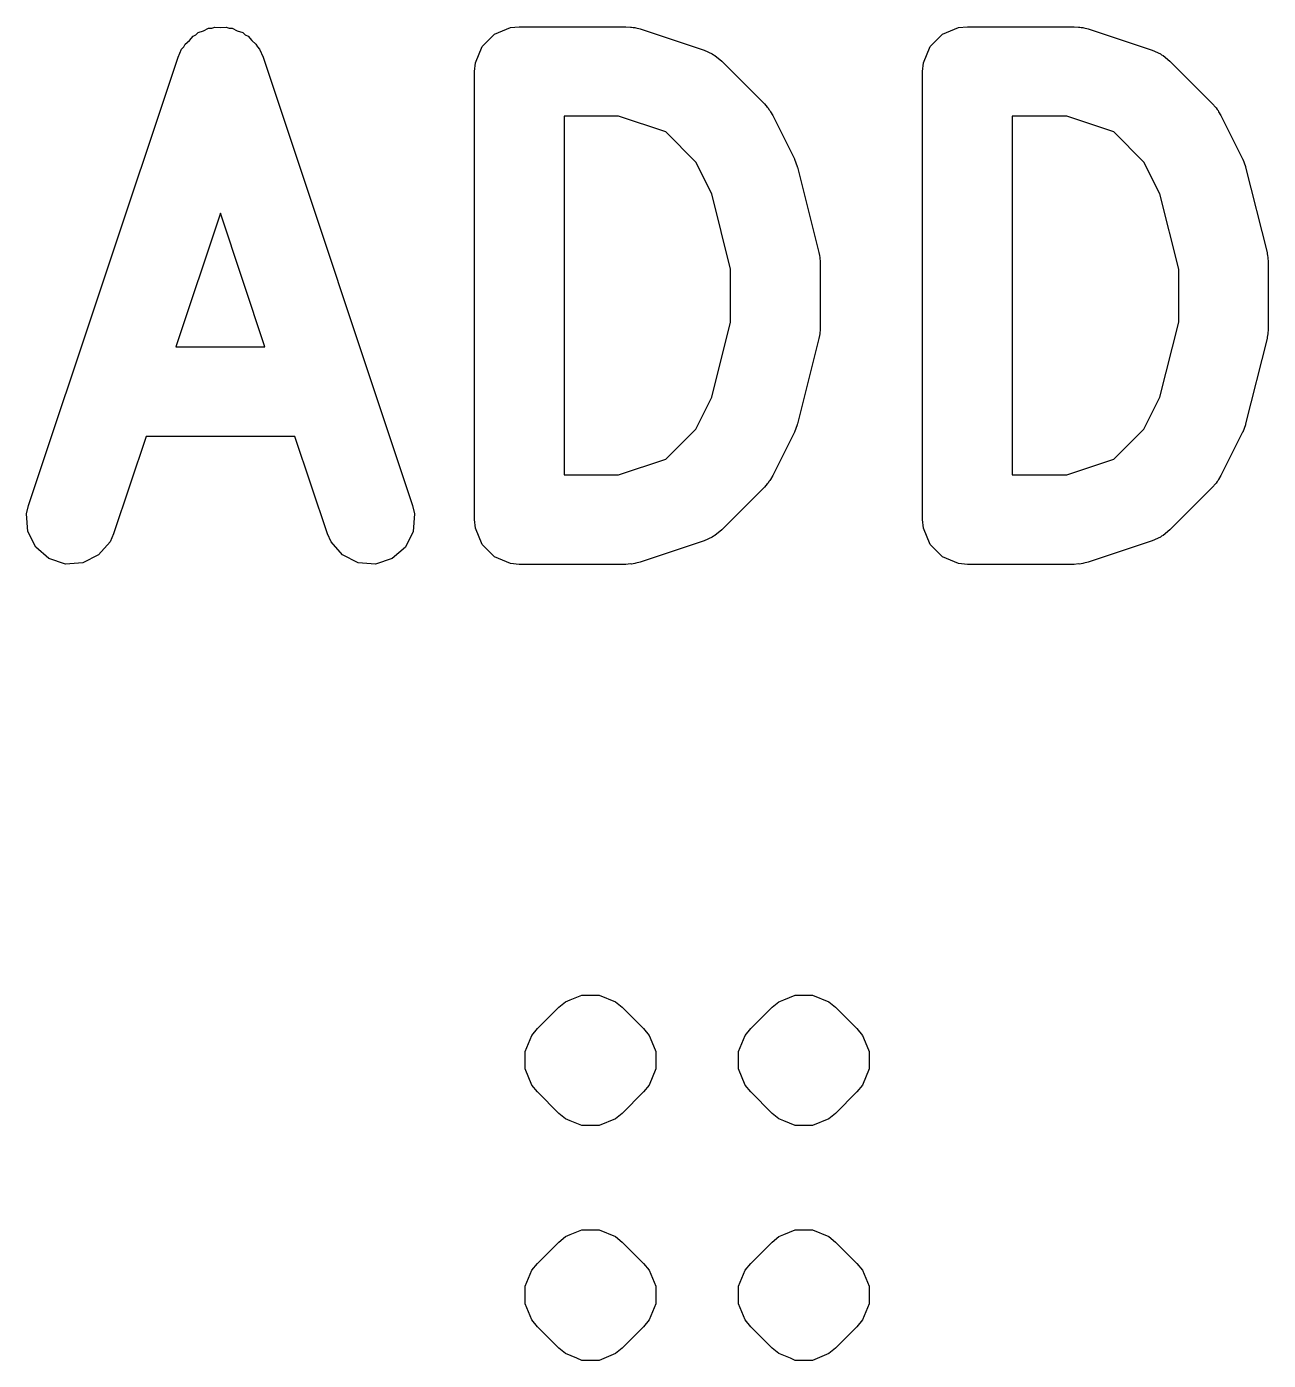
# Model space of a CAD drawing. Extents: x -4.27 to -3.21, y 5.41 to 6.94.
# Drawn here: x -3.85 to -3.7409, y 5.9933 to 6.1105 of the extents above; entities that cross this region are included whole.
import ezdxf

# ---------------------------------------------------------------- set-up
doc = ezdxf.new("R2010")
doc.units = 0
doc.header["$MEASUREMENT"] = 0
doc.layers.add('BLACK', color=7, linetype='CONTINUOUS')

msp = doc.modelspace()

# ---------------------------------------------------------------- linework, layer by layer
at = {"layer": 'BLACK', "linetype": 'CONTINUOUS'}
for p, q in [((-3.83443, 6.11014), (-3.83399, 6.11036)), ((-3.83399, 6.11036), (-3.83371, 6.11038)), ((-3.83371, 6.11038), (-3.83344, 6.11047)), ((-3.83344, 6.11047), (-3.83295, 6.11044)), ((-3.83295, 6.11044), (-3.83245, 6.11047)), ((-3.83245, 6.11047), (-3.83219, 6.11038)), ((-3.83219, 6.11038), (-3.83191, 6.11036)), ((-3.83191, 6.11036), (-3.83147, 6.11014)), ((-3.80889, 6.10984), (-3.80747, 6.11043)), ((-3.80747, 6.11043), (-3.8067, 6.1105)), ((-3.8067, 6.1105), (-3.79733, 6.1105)), ((-3.79733, 6.1105), (-3.79694, 6.11046)), ((-3.79694, 6.11046), (-3.79683, 6.11047)), ((-3.79683, 6.11047), (-3.7967, 6.11044)), ((-3.7967, 6.11044), (-3.79656, 6.11043)), ((-3.79656, 6.11043), (-3.79646, 6.11039)), ((-3.79646, 6.11039), (-3.79608, 6.1103)), ((-3.76952, 6.10984), (-3.7681, 6.11043)), ((-3.7681, 6.11043), (-3.76733, 6.1105)), ((-3.76733, 6.1105), (-3.75796, 6.1105)), ((-3.75796, 6.1105), (-3.75757, 6.11046)), ((-3.75757, 6.11046), (-3.75746, 6.11047)), ((-3.75746, 6.11047), (-3.75733, 6.11044)), ((-3.75733, 6.11044), (-3.75719, 6.11043)), ((-3.75719, 6.11043), (-3.75709, 6.11039)), ((-3.75709, 6.11039), (-3.75671, 6.1103)), ((-3.83606, 6.10898), (-3.83568, 6.1093)), ((-3.83568, 6.1093), (-3.83536, 6.10968)), ((-3.83536, 6.10968), (-3.83511, 6.1098)), ((-3.83511, 6.1098), (-3.8349, 6.10999)), ((-3.8349, 6.10999), (-3.83443, 6.11014)), ((-3.83147, 6.11014), (-3.831, 6.10999)), ((-3.831, 6.10999), (-3.83078, 6.1098)), ((-3.83078, 6.1098), (-3.83053, 6.10968)), ((-3.83053, 6.10968), (-3.83021, 6.1093)), ((-3.83021, 6.1093), (-3.82984, 6.10898)), ((-3.80997, 6.10875), (-3.80889, 6.10984)), ((-3.79608, 6.1103), (-3.79046, 6.10843)), ((-3.7706, 6.10875), (-3.76952, 6.10984)), ((-3.75671, 6.1103), (-3.75109, 6.10843)), ((-3.83668, 6.10781), (-3.83637, 6.10852)), ((-3.83637, 6.10852), (-3.83618, 6.10873)), ((-3.83618, 6.10873), (-3.83606, 6.10898)), ((-3.82984, 6.10898), (-3.82971, 6.10873)), ((-3.82971, 6.10873), (-3.82953, 6.10852)), ((-3.82953, 6.10852), (-3.82921, 6.10781)), ((-3.81056, 6.10733), (-3.80997, 6.10875)), ((-3.79046, 6.10843), (-3.78975, 6.10811)), ((-3.78975, 6.10811), (-3.78965, 6.10802)), ((-3.78965, 6.10802), (-3.78951, 6.10796)), ((-3.77119, 6.10733), (-3.7706, 6.10875)), ((-3.75109, 6.10843), (-3.75038, 6.10811)), ((-3.75038, 6.10811), (-3.75028, 6.10802)), ((-3.75028, 6.10802), (-3.75014, 6.10796)), ((-3.84981, 6.06844), (-3.83668, 6.10781)), ((-3.82921, 6.10781), (-3.81609, 6.06844)), ((-3.81064, 6.10657), (-3.81056, 6.10733)), ((-3.78951, 6.10796), (-3.78892, 6.10748)), ((-3.78892, 6.10748), (-3.78517, 6.10373)), ((-3.77127, 6.10657), (-3.77119, 6.10733)), ((-3.75014, 6.10796), (-3.74955, 6.10748)), ((-3.74955, 6.10748), (-3.7458, 6.10373)), ((-3.81064, 6.0672), (-3.81064, 6.10657)), ((-3.77127, 6.0672), (-3.77127, 6.10657)), ((-3.78517, 6.10373), (-3.78492, 6.10342)), ((-3.78492, 6.10342), (-3.78484, 6.10336)), ((-3.78484, 6.10336), (-3.78477, 6.10324)), ((-3.7458, 6.10373), (-3.74555, 6.10342)), ((-3.74555, 6.10342), (-3.74547, 6.10336)), ((-3.74547, 6.10336), (-3.7454, 6.10324)), ((-3.79797, 6.10263), (-3.80276, 6.10263)), ((-3.80276, 6.10263), (-3.80276, 6.07113)), ((-3.79383, 6.10125), (-3.79797, 6.10263)), ((-3.78477, 6.10324), (-3.78468, 6.10313)), ((-3.78468, 6.10313), (-3.78464, 6.10303)), ((-3.78464, 6.10303), (-3.78443, 6.1027)), ((-3.78443, 6.1027), (-3.78256, 6.09895)), ((-3.7586, 6.10263), (-3.76339, 6.10263)), ((-3.76339, 6.10263), (-3.76339, 6.07113)), ((-3.75446, 6.10125), (-3.7586, 6.10263)), ((-3.7454, 6.10324), (-3.74531, 6.10313)), ((-3.74531, 6.10313), (-3.74527, 6.10303)), ((-3.74527, 6.10303), (-3.74506, 6.1027)), ((-3.74506, 6.1027), (-3.74319, 6.09895)), ((-3.79119, 6.09861), (-3.79383, 6.10125)), ((-3.75182, 6.09861), (-3.75446, 6.10125)), ((-3.78256, 6.09895), (-3.78253, 6.0989)), ((-3.78253, 6.0989), (-3.78252, 6.09887)), ((-3.78252, 6.09887), (-3.7824, 6.09855)), ((-3.74319, 6.09895), (-3.74316, 6.0989)), ((-3.74316, 6.0989), (-3.74315, 6.09887)), ((-3.74315, 6.09887), (-3.74303, 6.09855)), ((-3.78979, 6.09582), (-3.79119, 6.09861)), ((-3.7824, 6.09855), (-3.78228, 6.09823)), ((-3.78228, 6.09823), (-3.78228, 6.0982)), ((-3.78228, 6.0982), (-3.78226, 6.09815)), ((-3.78226, 6.09815), (-3.78038, 6.09065)), ((-3.75042, 6.09582), (-3.75182, 6.09861)), ((-3.74303, 6.09855), (-3.74291, 6.09823)), ((-3.74291, 6.09823), (-3.74291, 6.0982)), ((-3.74291, 6.0982), (-3.74289, 6.09815)), ((-3.74289, 6.09815), (-3.74101, 6.09065)), ((-3.78814, 6.08921), (-3.78979, 6.09582)), ((-3.74877, 6.08921), (-3.75042, 6.09582)), ((-3.83295, 6.09412), (-3.83686, 6.08238)), ((-3.82904, 6.08238), (-3.83295, 6.09412)), ((-3.78038, 6.09065), (-3.78036, 6.09051)), ((-3.78036, 6.09051), (-3.78034, 6.09046)), ((-3.78034, 6.09046), (-3.78031, 6.09017)), ((-3.74101, 6.09065), (-3.74099, 6.09051)), ((-3.74099, 6.09051), (-3.74097, 6.09046)), ((-3.74097, 6.09046), (-3.74094, 6.09017)), ((-3.78031, 6.09017), (-3.78027, 6.08988)), ((-3.78027, 6.08988), (-3.78028, 6.08983)), ((-3.78028, 6.08983), (-3.78027, 6.08969)), ((-3.78027, 6.08969), (-3.78027, 6.08407)), ((-3.74094, 6.09017), (-3.7409, 6.08988)), ((-3.7409, 6.08988), (-3.74091, 6.08983)), ((-3.74091, 6.08983), (-3.7409, 6.08969)), ((-3.7409, 6.08969), (-3.7409, 6.08407)), ((-3.78814, 6.08455), (-3.78814, 6.08921)), ((-3.74877, 6.08455), (-3.74877, 6.08921)), ((-3.78979, 6.07794), (-3.78814, 6.08455)), ((-3.78031, 6.08359), (-3.78034, 6.0833)), ((-3.78027, 6.08388), (-3.78031, 6.08359)), ((-3.78027, 6.08407), (-3.78028, 6.08393)), ((-3.78028, 6.08393), (-3.78027, 6.08388)), ((-3.75042, 6.07794), (-3.74877, 6.08455)), ((-3.74094, 6.08359), (-3.74097, 6.0833)), ((-3.7409, 6.08388), (-3.74094, 6.08359)), ((-3.7409, 6.08407), (-3.74091, 6.08393)), ((-3.74091, 6.08393), (-3.7409, 6.08388)), ((-3.83686, 6.08238), (-3.82904, 6.08238)), ((-3.78038, 6.08311), (-3.78226, 6.07562)), ((-3.78036, 6.08325), (-3.78038, 6.08311)), ((-3.78034, 6.0833), (-3.78036, 6.08325)), ((-3.74101, 6.08311), (-3.74289, 6.07562)), ((-3.74099, 6.08325), (-3.74101, 6.08311)), ((-3.74097, 6.0833), (-3.74099, 6.08325)), ((-3.79119, 6.07515), (-3.78979, 6.07794)), ((-3.75182, 6.07515), (-3.75042, 6.07794)), ((-3.7824, 6.07521), (-3.78252, 6.07489)), ((-3.78228, 6.07553), (-3.7824, 6.07521)), ((-3.78226, 6.07562), (-3.78228, 6.07556)), ((-3.78228, 6.07556), (-3.78228, 6.07553)), ((-3.74303, 6.07521), (-3.74315, 6.07489)), ((-3.74291, 6.07553), (-3.74303, 6.07521)), ((-3.74289, 6.07562), (-3.74291, 6.07556)), ((-3.74291, 6.07556), (-3.74291, 6.07553)), ((-3.83948, 6.07451), (-3.84234, 6.06595)), ((-3.82641, 6.07451), (-3.83948, 6.07451)), ((-3.82356, 6.06595), (-3.82641, 6.07451)), ((-3.79383, 6.07251), (-3.79119, 6.07515)), ((-3.78256, 6.07481), (-3.78443, 6.07106)), ((-3.78253, 6.07487), (-3.78256, 6.07481)), ((-3.78252, 6.07489), (-3.78253, 6.07487)), ((-3.75446, 6.07251), (-3.75182, 6.07515)), ((-3.74319, 6.07481), (-3.74506, 6.07106)), ((-3.74316, 6.07487), (-3.74319, 6.07481)), ((-3.74315, 6.07489), (-3.74316, 6.07487)), ((-3.79797, 6.07113), (-3.79383, 6.07251)), ((-3.7586, 6.07113), (-3.75446, 6.07251)), ((-3.80276, 6.07113), (-3.79797, 6.07113)), ((-3.78477, 6.07053), (-3.78484, 6.07041)), ((-3.78468, 6.07063), (-3.78477, 6.07053)), ((-3.78464, 6.07073), (-3.78468, 6.07063)), ((-3.78443, 6.07106), (-3.78464, 6.07073)), ((-3.76339, 6.07113), (-3.7586, 6.07113)), ((-3.7454, 6.07053), (-3.74547, 6.07041)), ((-3.74531, 6.07063), (-3.7454, 6.07053)), ((-3.74527, 6.07073), (-3.74531, 6.07063)), ((-3.74506, 6.07106), (-3.74527, 6.07073)), ((-3.78517, 6.07004), (-3.78892, 6.06629)), ((-3.78492, 6.07034), (-3.78517, 6.07004)), ((-3.78484, 6.07041), (-3.78492, 6.07034)), ((-3.7458, 6.07004), (-3.74955, 6.06629)), ((-3.74555, 6.07034), (-3.7458, 6.07004)), ((-3.74547, 6.07041), (-3.74555, 6.07034)), ((-3.84998, 6.06769), (-3.84981, 6.06844)), ((-3.81609, 6.06844), (-3.81592, 6.06769)), ((-3.84987, 6.06616), (-3.84998, 6.06769)), ((-3.81592, 6.06769), (-3.81603, 6.06616)), ((-3.81056, 6.06643), (-3.81064, 6.0672)), ((-3.77119, 6.06643), (-3.77127, 6.0672)), ((-3.84918, 6.06478), (-3.84987, 6.06616)), ((-3.84234, 6.06595), (-3.84265, 6.06525)), ((-3.82324, 6.06525), (-3.82356, 6.06595)), ((-3.81603, 6.06616), (-3.81671, 6.06478)), ((-3.80997, 6.06501), (-3.81056, 6.06643)), ((-3.78892, 6.06629), (-3.78951, 6.0658)), ((-3.7706, 6.06501), (-3.77119, 6.06643)), ((-3.74955, 6.06629), (-3.75014, 6.0658)), ((-3.84802, 6.06378), (-3.84918, 6.06478)), ((-3.84265, 6.06525), (-3.84366, 6.06409)), ((-3.82224, 6.06409), (-3.82324, 6.06525)), ((-3.81671, 6.06478), (-3.81787, 6.06378)), ((-3.80889, 6.06392), (-3.80997, 6.06501)), ((-3.79046, 6.06534), (-3.79608, 6.06346)), ((-3.78975, 6.06565), (-3.79046, 6.06534)), ((-3.78965, 6.06574), (-3.78975, 6.06565)), ((-3.78951, 6.0658), (-3.78965, 6.06574)), ((-3.76952, 6.06392), (-3.7706, 6.06501)), ((-3.75109, 6.06534), (-3.75671, 6.06346)), ((-3.75038, 6.06565), (-3.75109, 6.06534)), ((-3.75028, 6.06574), (-3.75038, 6.06565)), ((-3.75014, 6.0658), (-3.75028, 6.06574)), ((-3.84656, 6.06329), (-3.84802, 6.06378)), ((-3.84366, 6.06409), (-3.84503, 6.0634)), ((-3.82086, 6.0634), (-3.82224, 6.06409)), ((-3.81787, 6.06378), (-3.81933, 6.06329)), ((-3.80747, 6.06333), (-3.80889, 6.06392)), ((-3.7681, 6.06333), (-3.76952, 6.06392)), ((-3.84503, 6.0634), (-3.84656, 6.06329)), ((-3.81933, 6.06329), (-3.82086, 6.0634)), ((-3.8067, 6.06326), (-3.80747, 6.06333)), ((-3.79733, 6.06326), (-3.8067, 6.06326)), ((-3.79694, 6.0633), (-3.79733, 6.06326)), ((-3.79683, 6.06329), (-3.79694, 6.0633)), ((-3.7967, 6.06332), (-3.79683, 6.06329)), ((-3.79656, 6.06333), (-3.7967, 6.06332)), ((-3.79646, 6.06337), (-3.79656, 6.06333)), ((-3.79608, 6.06346), (-3.79646, 6.06337)), ((-3.76733, 6.06326), (-3.7681, 6.06333)), ((-3.75796, 6.06326), (-3.76733, 6.06326)), ((-3.75757, 6.0633), (-3.75796, 6.06326)), ((-3.75746, 6.06329), (-3.75757, 6.0633)), ((-3.75733, 6.06332), (-3.75746, 6.06329)), ((-3.75719, 6.06333), (-3.75733, 6.06332)), ((-3.75709, 6.06337), (-3.75719, 6.06333)), ((-3.75671, 6.06346), (-3.75709, 6.06337)), ((-3.80323, 6.02435), (-3.80263, 6.02484)), ((-3.80263, 6.02484), (-3.80222, 6.02501)), ((-3.80222, 6.02501), (-3.80121, 6.02543)), ((-3.80121, 6.02543), (-3.79968, 6.02543)), ((-3.79968, 6.02543), (-3.79826, 6.02484)), ((-3.79826, 6.02484), (-3.79766, 6.02435)), ((-3.78448, 6.02435), (-3.78389, 6.02484)), ((-3.78389, 6.02484), (-3.78347, 6.02501)), ((-3.78347, 6.02501), (-3.78247, 6.02543)), ((-3.78247, 6.02543), (-3.78093, 6.02543)), ((-3.78093, 6.02543), (-3.77951, 6.02484)), ((-3.77951, 6.02484), (-3.77891, 6.02435)), ((-3.8051, 6.02248), (-3.80323, 6.02435)), ((-3.79766, 6.02435), (-3.79579, 6.02248)), ((-3.78636, 6.02248), (-3.78448, 6.02435)), ((-3.77891, 6.02435), (-3.77704, 6.02248)), ((-3.80559, 6.02188), (-3.8051, 6.02248)), ((-3.79579, 6.02248), (-3.7953, 6.02188)), ((-3.78685, 6.02188), (-3.78636, 6.02248)), ((-3.77704, 6.02248), (-3.77655, 6.02188)), ((-3.80618, 6.02046), (-3.80559, 6.02188)), ((-3.80559, 6.02188), (-3.80559, 6.02188)), ((-3.7953, 6.02188), (-3.79477, 6.02061)), ((-3.78743, 6.02046), (-3.78685, 6.02188)), ((-3.78685, 6.02188), (-3.78685, 6.02188)), ((-3.77655, 6.02188), (-3.77603, 6.02061)), ((-3.80618, 6.01893), (-3.80618, 6.02046)), ((-3.79477, 6.02061), (-3.79471, 6.02046)), ((-3.79471, 6.02046), (-3.79471, 6.01893)), ((-3.78743, 6.01893), (-3.78743, 6.02046)), ((-3.77603, 6.02061), (-3.77596, 6.02046)), ((-3.77596, 6.02046), (-3.77596, 6.01893)), ((-3.80559, 6.01751), (-3.80618, 6.01893)), ((-3.79471, 6.01893), (-3.7953, 6.01751)), ((-3.78685, 6.01751), (-3.78743, 6.01893)), ((-3.77596, 6.01893), (-3.77655, 6.01751)), ((-3.8051, 6.01691), (-3.80559, 6.01751)), ((-3.80323, 6.01503), (-3.8051, 6.01691)), ((-3.79579, 6.01691), (-3.79766, 6.01503)), ((-3.7953, 6.01751), (-3.79579, 6.01691)), ((-3.78636, 6.01691), (-3.78685, 6.01751)), ((-3.78448, 6.01503), (-3.78636, 6.01691)), ((-3.77704, 6.01691), (-3.77891, 6.01503)), ((-3.77655, 6.01751), (-3.77704, 6.01691)), ((-3.80263, 6.01455), (-3.80323, 6.01503)), ((-3.80222, 6.01437), (-3.80263, 6.01455)), ((-3.80121, 6.01396), (-3.80222, 6.01437)), ((-3.79826, 6.01455), (-3.79968, 6.01396)), ((-3.79766, 6.01503), (-3.79826, 6.01455)), ((-3.78389, 6.01455), (-3.78448, 6.01503)), ((-3.78347, 6.01437), (-3.78389, 6.01455)), ((-3.78247, 6.01396), (-3.78347, 6.01437)), ((-3.77951, 6.01455), (-3.78093, 6.01396)), ((-3.77891, 6.01503), (-3.77951, 6.01455)), ((-3.79968, 6.01396), (-3.80121, 6.01396)), ((-3.78093, 6.01396), (-3.78247, 6.01396)), ((-3.8051, 6.00185), (-3.80323, 6.00373)), ((-3.80323, 6.00373), (-3.80263, 6.00422)), ((-3.80263, 6.00422), (-3.80222, 6.00439)), ((-3.80222, 6.00439), (-3.80121, 6.00481)), ((-3.80121, 6.00481), (-3.79968, 6.00481)), ((-3.79968, 6.00481), (-3.79826, 6.00422)), ((-3.79826, 6.00422), (-3.79766, 6.00373)), ((-3.79766, 6.00373), (-3.79579, 6.00185)), ((-3.78636, 6.00185), (-3.78448, 6.00373)), ((-3.78448, 6.00373), (-3.78389, 6.00422)), ((-3.78389, 6.00422), (-3.78347, 6.00439)), ((-3.78347, 6.00439), (-3.78247, 6.00481)), ((-3.78247, 6.00481), (-3.78093, 6.00481)), ((-3.78093, 6.00481), (-3.77951, 6.00422)), ((-3.77951, 6.00422), (-3.77891, 6.00373)), ((-3.77891, 6.00373), (-3.77704, 6.00185)), ((-3.80559, 6.00126), (-3.8051, 6.00185)), ((-3.79579, 6.00185), (-3.7953, 6.00126)), ((-3.78685, 6.00126), (-3.78636, 6.00185)), ((-3.77704, 6.00185), (-3.77655, 6.00126)), ((-3.80618, 5.99984), (-3.80559, 6.00126)), ((-3.80559, 6.00126), (-3.80559, 6.00126)), ((-3.80559, 6.00126), (-3.80559, 6.00126)), ((-3.7953, 6.00126), (-3.79471, 5.99984)), ((-3.78743, 5.99984), (-3.78685, 6.00126)), ((-3.78685, 6.00126), (-3.78685, 6.00126)), ((-3.78685, 6.00126), (-3.78685, 6.00126)), ((-3.77655, 6.00126), (-3.77596, 5.99984)), ((-3.80618, 5.999), (-3.80618, 5.99984)), ((-3.79471, 5.99984), (-3.79471, 5.9983)), ((-3.78743, 5.999), (-3.78743, 5.99984)), ((-3.77596, 5.99984), (-3.77596, 5.9983)), ((-3.80618, 5.9983), (-3.80618, 5.999)), ((-3.80559, 5.99688), (-3.80618, 5.9983)), ((-3.79471, 5.9983), (-3.7953, 5.99688)), ((-3.78743, 5.9983), (-3.78743, 5.999)), ((-3.78685, 5.99688), (-3.78743, 5.9983)), ((-3.77596, 5.9983), (-3.77655, 5.99688)), ((-3.8051, 5.99629), (-3.80559, 5.99688)), ((-3.7953, 5.99688), (-3.79579, 5.99629)), ((-3.78636, 5.99629), (-3.78685, 5.99688)), ((-3.77655, 5.99688), (-3.77704, 5.99629)), ((-3.80323, 5.99441), (-3.8051, 5.99629)), ((-3.79579, 5.99629), (-3.79766, 5.99441)), ((-3.78448, 5.99441), (-3.78636, 5.99629)), ((-3.77704, 5.99629), (-3.77891, 5.99441)), ((-3.80263, 5.99392), (-3.80323, 5.99441)), ((-3.79766, 5.99441), (-3.79826, 5.99392)), ((-3.78389, 5.99392), (-3.78448, 5.99441)), ((-3.77891, 5.99441), (-3.77951, 5.99392)), ((-3.80163, 5.99351), (-3.80263, 5.99392)), ((-3.80263, 5.99392), (-3.80263, 5.99392)), ((-3.80121, 5.99333), (-3.80163, 5.99351)), ((-3.79968, 5.99333), (-3.80121, 5.99333)), ((-3.80121, 5.99333), (-3.80121, 5.99333)), ((-3.79886, 5.99367), (-3.79968, 5.99333)), ((-3.79968, 5.99333), (-3.79968, 5.99333)), ((-3.79826, 5.99392), (-3.79886, 5.99367)), ((-3.79826, 5.99392), (-3.79826, 5.99392)), ((-3.78288, 5.99351), (-3.78389, 5.99392)), ((-3.78389, 5.99392), (-3.78389, 5.99392)), ((-3.78247, 5.99333), (-3.78288, 5.99351)), ((-3.78093, 5.99333), (-3.78247, 5.99333)), ((-3.78247, 5.99333), (-3.78247, 5.99333)), ((-3.78011, 5.99367), (-3.78093, 5.99333)), ((-3.78093, 5.99333), (-3.78093, 5.99333)), ((-3.77951, 5.99392), (-3.78011, 5.99367)), ((-3.77951, 5.99392), (-3.77951, 5.99392))]:
    msp.add_line(p, q, dxfattribs=at)

doc.saveas('drawing.dxf')
